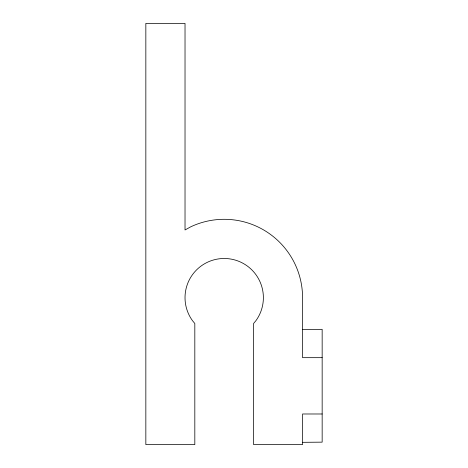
<?xml version="1.0" encoding="UTF-8"?>
<svg xmlns="http://www.w3.org/2000/svg" width="468" height="468" viewBox="0 0 468 468"><rect width="100%" height="100%" fill="white"/><g stroke="black" fill="none" stroke-linecap="round" stroke-linejoin="round"><path stroke-width="0.7" d="M302.568 329.507L322.159 329.332L322.159 442.149L302.568 442.324M322.159 357.669L302.568 357.669L302.568 297.671A78.361 78.361 0 0 0 190.839 226.764L185.024 229.964L185.024 23.4L145.84 23.4L145.84 444.6L194.817 444.6L194.817 323.493L192.506 320.697A39.183 39.183 0 0 1 197.987 268.55A39.183 39.183 0 0 1 250.421 268.55A39.183 39.183 0 0 1 255.902 320.697L253.592 323.493L253.592 444.6L302.568 444.6L302.568 413.987L322.159 413.987"/></g></svg>
